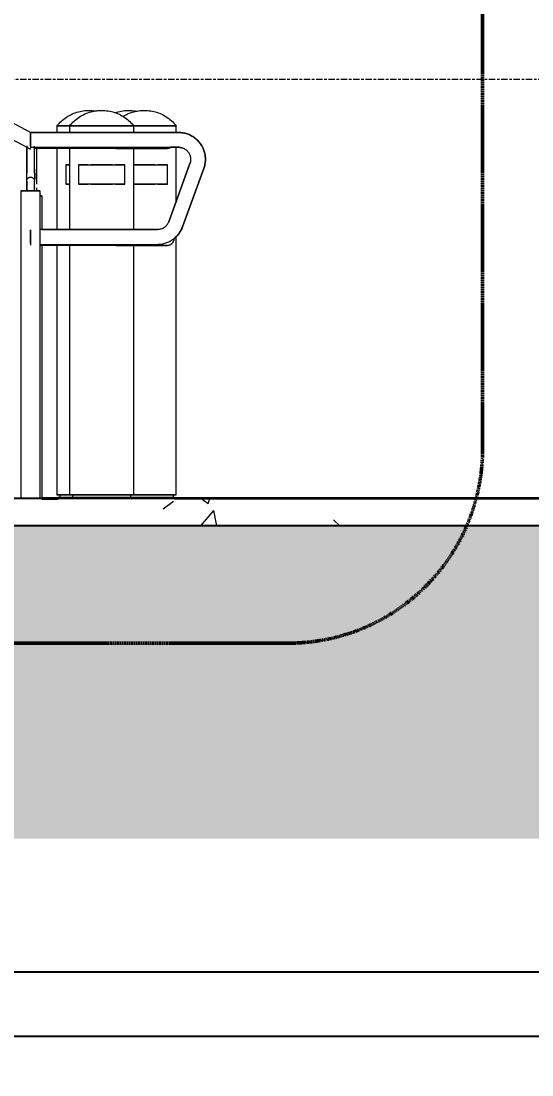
# Model space of a CAD drawing. Header units: millimetres. Extents: x 652554 to 1678317, y -308114 to 170803.
# Drawn here: x 680409 to 681724, y 99736 to 102450 of the extents above; entities that cross this region are included whole.
import ezdxf

# ---------------------------------------------------------------- set-up
doc = ezdxf.new("R2010")
doc.units = ezdxf.units.MM
doc.linetypes.add('Centre', pattern=[31.75, 6.35, -4.7625, 15.875, -4.7625])
doc.linetypes.add('DPA_Hidden 50', pattern=[3, 2, -1])
doc.layers.get('Defpoints').update_dxf_attribs({"color": 250})
doc.layers.add('000 - 0_HIDE_OBJ_FRAMING_DEF_SUB_1', color=251, linetype='Continuous')
doc.layers.add('DIM', color=1, linetype='Continuous')
for name, color, linetype, lineweight in [('A-ANNO-DIMS', 1, 'Continuous', 9), ('A-ANNO-SYMB', 3, 'Continuous', 9), ('A-DETL-GENF', 2, 'Continuous', 35), ('A-DETL-THIN', 1, 'Continuous', 25), ('A-FLOR-E', 2, 'Continuous', 35), ('A-FLOR-FNSH', 2, 'Continuous', 70), ('A-FLOR-HRAL', 1, 'Continuous', 25), ('A-FLOR-LEVL', 3, 'Continuous', 9), ('A-FLOR-PATT', 1, 'Continuous', 70), ('A-GENM', 1, 'Continuous', 9), ('E-LITE-EQPM', 2, 'Continuous', 35)]:
    doc.layers.add(name, color=color, linetype=linetype, lineweight=lineweight)
doc.styles.add('Arial_2', font='arial.ttf', dxfattribs={"height": 3})
doc.dimstyles.new('DPA-DIM-3_0_T-T_1', dxfattribs={"dimscale": 304.8, "dimtxt": 153.03891, "dimasz": 0.328084, "dimexe": 0.328084, "dimexo": 0.0625, "dimgap": 0.082021, "dimtad": 1, "dimdec": 0, "dimzin": 0, "dimdsep": 46, "dimtxsty": 'Arial_2', "dimblk1": 'OBLIQUE', "dimblk2": 'OBLIQUE', "dimsah": 1, "dimcen": 0.09, "dimdle": 0.328084, "dimadec": 8, "dimazin": 0, "dimtfac": 1, "dimtdec": 4, "dimtix": 1, "dimtmove": 1, "dimatfit": 3, "dimfxl": 0.656168, "dimfxlon": 1, "dimtvp": 1, "dimtolj": 1, "dimtzin": 0, "dimarcsym": 2})

# ---------------------------------------------------------------- blocks, each defined once
blk = doc.blocks.new('DPA_GM_Tactile Tile Line Base - Decision Tactile-11944840-2250-01 ENTRANCE 2 ELEVATION 3')
at = {"layer": '000 - 0_HIDE_OBJ_FRAMING_DEF_SUB_1'}
for p, q in [((634447.4, 101222), (634747.4, 101222)), ((634747.4, 101222), (634447.4, 101222)), ((634447.4, 101222), (634447.4, 101220)), ((634447.4, 101220), (634447.4, 101222)), ((634447.4, 101222), (634747.4, 101222)), ((634747.4, 101222), (634447.4, 101222)), ((634447.4, 101222), (634447.4, 101220)), ((634447.4, 101220), (634447.4, 101222)), ((634447.4, 101222), (634747.4, 101222)), ((634747.4, 101222), (634447.4, 101222)), ((634447.4, 101222), (634447.4, 101220)), ((634447.4, 101220), (634447.4, 101222)), ((634447.4, 101222), (634747.4, 101222)), ((634747.4, 101222), (634447.4, 101222)), ((634447.4, 101222), (634447.4, 101220)), ((634447.4, 101220), (634447.4, 101222)), ((634447.4, 101222), (634747.4, 101222)), ((634747.4, 101222), (634447.4, 101222)), ((634447.4, 101222), (634447.4, 101220)), ((634447.4, 101220), (634447.4, 101222)), ((634447.4, 101222), (634747.4, 101222)), ((634747.4, 101222), (634447.4, 101222)), ((634447.4, 101222), (634447.4, 101220)), ((634447.4, 101220), (634447.4, 101222)), ((634447.4, 101222), (634747.4, 101222)), ((634747.4, 101222), (634447.4, 101222)), ((634447.4, 101222), (634447.4, 101220)), ((634447.4, 101220), (634447.4, 101222)), ((634447.4, 101222), (634747.4, 101222)), ((634747.4, 101222), (634447.4, 101222)), ((634447.4, 101222), (634447.4, 101220)), ((634447.4, 101220), (634447.4, 101222)), ((634447.4, 101222), (634747.4, 101222)), ((634747.4, 101222), (634447.4, 101222)), ((634447.4, 101222), (634447.4, 101220)), ((634447.4, 101220), (634447.4, 101222)), ((634447.4, 101222), (634747.4, 101222)), ((634747.4, 101222), (634447.4, 101222)), ((634447.4, 101222), (634447.4, 101220)), ((634447.4, 101220), (634447.4, 101222)), ((634447.4, 101222), (634747.4, 101222)), ((634747.4, 101222), (634447.4, 101222)), ((634447.4, 101222), (634447.4, 101220)), ((634447.4, 101220), (634447.4, 101222)), ((634447.4, 101222), (634747.4, 101222)), ((634747.4, 101222), (634447.4, 101222)), ((634447.4, 101222), (634447.4, 101220)), ((634447.4, 101220), (634447.4, 101222)), ((634447.4, 101222), (634747.4, 101222)), ((634747.4, 101222), (634447.4, 101222)), ((634447.4, 101222), (634447.4, 101220)), ((634447.4, 101220), (634447.4, 101222)), ((634447.4, 101222), (634747.4, 101222)), ((634747.4, 101222), (634447.4, 101222)), ((634447.4, 101222), (634447.4, 101220)), ((634447.4, 101220), (634447.4, 101222)), ((634747.4, 101220), (634747.4, 101222)), ((634747.4, 101220), (634747.4, 101222)), ((634747.4, 101220), (634747.4, 101222)), ((634747.4, 101220), (634747.4, 101222)), ((634747.4, 101220), (634747.4, 101222)), ((634747.4, 101220), (634747.4, 101222)), ((634747.4, 101220), (634747.4, 101222)), ((634747.4, 101220), (634747.4, 101222)), ((634747.4, 101220), (634747.4, 101222)), ((634747.4, 101220), (634747.4, 101222)), ((634747.4, 101220), (634747.4, 101222)), ((634747.4, 101220), (634747.4, 101222)), ((634747.4, 101220), (634747.4, 101222)), ((634747.4, 101220), (634747.4, 101222)), ((634747.4, 101220), (634747.4, 101222)), ((634747.4, 101220), (634747.4, 101222)), ((634747.4, 101220), (634747.4, 101222)), ((634747.4, 101220), (634747.4, 101222)), ((634747.4, 101220), (634747.4, 101222)), ((634747.4, 101220), (634747.4, 101222)), ((634747.4, 101220), (634747.4, 101222)), ((634747.4, 101220), (634747.4, 101222)), ((634747.4, 101220), (634747.4, 101222)), ((634747.4, 101220), (634747.4, 101222)), ((634747.4, 101220), (634747.4, 101222)), ((634747.4, 101220), (634747.4, 101222)), ((634747.4, 101220), (634747.4, 101222)), ((634747.4, 101220), (634747.4, 101222))]:
    blk.add_line(p, q, dxfattribs=at)
blk = doc.blocks.new('Railing - RL8A_Baluster Post _Start_-17476213-2250-01 ENTRANCE 2 ELEVATION 3')
at = {"layer": 'A-FLOR-HRAL', "lineweight": 9}
for p, q in [((634377.4, 102162.9), (634758.4, 102162.9)), ((634367.4, 102059), (634367.4, 102125)), ((634758.4, 102124.9), (634737.8, 102124.9)), ((634732.9, 101933.3), (634787.5, 102083.3)), ((634823.2, 102070.3), (634768.6, 101920.3)), ((634367.4, 102012.9), (634367.4, 102037.9)), ((634372.6, 102012.9), (634353.2, 102012.9)), ((634353.2, 102012.9), (634372.6, 102012.9)), ((634372.4, 102012.9), (634368.7, 102012.9)), ((634368.7, 102012.9), (634372.4, 102012.9)), ((634387.4, 102021.6), (634387.4, 102020.2)), ((634392.2, 102012.9), (634401.5, 102012.9)), ((634401.5, 102012.9), (634392.2, 102012.9)), ((634406.5, 101912.9), (634703.8, 101912.9))]:
    blk.add_line(p, q, dxfattribs=at)
at = {"layer": 'A-FLOR-HRAL', "lineweight": 9, "flags": 128}
for points in [[(634758.4, 102162.9), (634761.1, 102162.8), (634763.9, 102162.7), (634766.6, 102162.4), (634769.4, 102162), (634772.1, 102161.5), (634774.8, 102160.9), (634777.4, 102160.2), (634780.1, 102159.4), (634782.7, 102158.5), (634785.2, 102157.5)], [(634785.9, 102157.2), (634787.8, 102156.3), (634790.2, 102155.1), (634792.7, 102153.8), (634795, 102152.4), (634797.3, 102150.9), (634799.6, 102149.2), (634801.8, 102147.6), (634803.9, 102145.8), (634805.9, 102143.9), (634807.9, 102142), (634809.8, 102140), (634811.6, 102137.9), (634813.3, 102135.7), (634814.9, 102133.5), (634816.4, 102131.2), (634817.9, 102128.8), (634819.2, 102126.4), (634820.5, 102124), (634821.6, 102121.5), (634822.7, 102118.9), (634823.6, 102116.3), (634824.5, 102113.7), (634825.2, 102111), (634825.8, 102108.3), (634826.4, 102105.6), (634826.8, 102102.9), (634827.1, 102100.2), (634827.3, 102097.4), (634827.4, 102094.6), (634827.3, 102091.9), (634827.2, 102089.1), (634827, 102086.4), (634826.6, 102083.6), (634826.1, 102080.9), (634825.6, 102078.2), (634824.9, 102075.6), (634824.1, 102072.9), (634823.2, 102070.3)], [(634762.1, 102124.7), (634760.8, 102124.8), (634759.6, 102124.9), (634758.4, 102124.9)], [(634787.5, 102083.3), (634787.9, 102084.5), (634788.3, 102085.7), (634788.6, 102086.9)], [(634367.4, 102047.8), (634367.4, 102048.5), (634367.4, 102049.2), (634367.4, 102049.9), (634367.4, 102050.7), (634367.4, 102051.4), (634367.4, 102052.2), (634367.4, 102052.9), (634367.4, 102053.7), (634367.4, 102054.5), (634367.4, 102055.3), (634367.4, 102056.1), (634367.4, 102056.9), (634367.4, 102057.7), (634367.4, 102057.9)], [(634367.4, 102040.5), (634367.4, 102041), (634367.4, 102041.4), (634367.4, 102041.9), (634367.4, 102042.4), (634367.4, 102042.9)], [(634768.6, 101920.3), (634767.6, 101917.7), (634766.5, 101915.2), (634765.3, 101912.7), (634764, 101910.3), (634762.6, 101907.9), (634761.1, 101905.6), (634759.6, 101903.3), (634757.9, 101901.1), (634756.1, 101899), (634754.3, 101896.9), (634752.4, 101894.9), (634750.4, 101893), (634748.3, 101891.2), (634746.2, 101889.5)]]:
    blk.add_lwpolyline(points, dxfattribs=at)
blk = doc.blocks.new('Railing - Railing-6854709-2250-01 ENTRANCE 2 ELEVATION 3')
blk.add_blockref('Railing - RL8A_Baluster Post _Start_-17476213-2250-01 ENTRANCE 2 ELEVATION 3', (0, 0))
blk = doc.blocks.new('Railing - RL8A_Baluster Post _Start_-V26-2250-01 ENTRANCE 2 ELEVATION 3')
at = {"layer": 'A-FLOR-HRAL', "lineweight": 9}
for p, q in [((634758.4, 102162.9), (634377.4, 102162.9)), ((634377.4, 102127.4), (634377.4, 102162.9)), ((634377.4, 102162.3), (634377.4, 102158.1)), ((634377.4, 102157.3), (634377.4, 102143.9)), ((634367.4, 102128.5), (634367.4, 102057.9)), ((634377.4, 102124.9), (634758.4, 102124.9)), ((634387.4, 102057.9), (634387.4, 102127.8)), ((634787.5, 102083.3), (634732.9, 101933.3)), ((634768.6, 101920.3), (634823.2, 102070.3)), ((634367.4, 102037.9), (634367.4, 102012.9)), ((634387.4, 102012.9), (634387.4, 102037.9)), ((634352.4, 102012.9), (634352.4, 101220)), ((634352.4, 102012.9), (634377.4, 102012.9)), ((634377.4, 102012.9), (634353.2, 102012.9)), ((634382.4, 102012.9), (634368.7, 102012.9)), ((634368.7, 102012.9), (634382.4, 102012.9)), ((634377.4, 102012.9), (634402.4, 102012.9)), ((634383.1, 102012.9), (634377.4, 102012.9)), ((634386, 102012.9), (634383.1, 102012.9)), ((634383.1, 102012.9), (634386, 102012.9)), ((634401.5, 102012.9), (634383.8, 102012.9)), ((634402.4, 101220), (634402.4, 102012.9)), ((634377.4, 101912.3), (634377.4, 101894.1)), ((634377.4, 101894.1), (634377.4, 101912.3)), ((634703.8, 101912.9), (634402.4, 101912.9)), ((634377.4, 101877.4), (634377.4, 101893.9)), ((634402.4, 101874.9), (634703.8, 101874.9))]:
    blk.add_line(p, q, dxfattribs=at)
at = {"layer": 'A-FLOR-HRAL', "lineweight": 9, "flags": 128}
for points in [[(634823.2, 102070.3), (634824.1, 102072.9), (634824.9, 102075.6), (634825.6, 102078.2), (634826.1, 102080.9), (634826.6, 102083.7), (634827, 102086.4), (634827.2, 102089.1), (634827.3, 102091.9), (634827.4, 102094.7), (634827.3, 102097.4), (634827.1, 102100.2), (634826.8, 102102.9), (634826.4, 102105.6), (634825.8, 102108.3), (634825.2, 102111), (634824.5, 102113.7), (634823.6, 102116.3), (634822.7, 102118.9), (634821.6, 102121.5), (634820.5, 102124), (634819.2, 102126.4), (634817.9, 102128.8), (634816.4, 102131.2), (634814.9, 102133.5), (634813.3, 102135.7), (634811.5, 102137.9), (634809.7, 102140), (634807.9, 102142), (634805.9, 102143.9), (634803.9, 102145.8), (634801.8, 102147.6), (634799.6, 102149.3), (634797.3, 102150.9), (634795, 102152.4), (634792.6, 102153.8), (634790.2, 102155.1), (634787.8, 102156.3), (634785.2, 102157.5), (634782.7, 102158.5), (634780.1, 102159.4), (634777.4, 102160.2), (634774.8, 102160.9), (634772.1, 102161.5), (634769.4, 102162), (634766.6, 102162.4), (634763.9, 102162.7), (634761.1, 102162.8), (634758.4, 102162.9)], [(634758.4, 102124.9), (634759.6, 102124.9), (634760.8, 102124.8), (634762.1, 102124.7), (634763.3, 102124.5), (634764.5, 102124.3), (634765.7, 102124), (634766.9, 102123.7), (634768.1, 102123.3), (634769.3, 102122.9), (634770.4, 102122.5), (634771.6, 102122), (634772.7, 102121.4), (634773.8, 102120.8), (634774.8, 102120.2), (634775.9, 102119.5), (634776.9, 102118.8), (634777.9, 102118), (634778.8, 102117.2), (634779.7, 102116.4), (634780.6, 102115.5), (634781.5, 102114.6), (634782.3, 102113.7), (634783, 102112.7), (634783.8, 102111.7), (634784.5, 102110.7), (634785.1, 102109.6), (634785.7, 102108.5), (634786.3, 102107.4), (634786.8, 102106.3), (634787.3, 102105.1), (634787.7, 102104), (634788.1, 102102.8), (634788.4, 102101.6), (634788.7, 102100.4), (634788.9, 102099.2), (634789.1, 102097.9), (634789.2, 102096.7), (634789.3, 102095.5), (634789.4, 102094.2), (634789.4, 102093), (634789.3, 102091.8), (634789.2, 102090.5), (634789, 102089.3), (634788.8, 102088.1), (634788.6, 102086.9), (634788.3, 102085.7), (634787.9, 102084.5), (634787.5, 102083.3)], [(634367.4, 102040.5), (634367.4, 102041), (634367.4, 102041.4), (634367.4, 102041.9), (634367.4, 102042.4), (634367.4, 102042.9), (634367.4, 102043.4), (634367.4, 102044), (634367.4, 102044.6), (634367.4, 102045.2), (634367.4, 102045.8), (634367.4, 102046.4), (634367.4, 102047.1), (634367.4, 102047.8), (634367.4, 102048.5), (634367.4, 102049.2), (634367.4, 102049.9), (634367.4, 102050.7), (634367.4, 102051.4), (634367.4, 102052.2), (634367.4, 102052.9), (634367.4, 102053.7), (634367.4, 102054.5), (634367.4, 102055.3), (634367.4, 102056.1), (634367.4, 102056.9), (634367.4, 102057.7), (634367.4, 102057.9)], [(634387.4, 102057.9), (634387.4, 102057.1), (634387.4, 102056.3), (634387.4, 102055.5), (634387.4, 102054.7), (634387.4, 102053.9), (634387.4, 102053.1), (634387.4, 102052.4), (634387.4, 102051.6), (634387.4, 102050.9), (634387.4, 102050.1), (634387.4, 102049.4), (634387.4, 102048.7), (634387.4, 102048), (634387.4, 102047.3), (634387.4, 102046.6), (634387.4, 102046), (634387.4, 102045.3), (634387.4, 102044.7), (634387.4, 102044.1), (634387.4, 102043.6), (634387.4, 102043), (634387.4, 102042.5), (634387.4, 102042), (634387.4, 102041.5), (634387.4, 102041.1), (634387.4, 102040.7)], [(634732.9, 101933.3), (634732.5, 101932.1), (634732, 101931), (634731.4, 101929.9), (634730.8, 101928.8), (634730.2, 101927.7), (634729.6, 101926.7), (634728.8, 101925.7), (634728.1, 101924.7), (634727.3, 101923.7), (634726.5, 101922.8), (634725.6, 101921.9), (634724.7, 101921), (634723.8, 101920.2), (634722.8, 101919.4), (634721.8, 101918.7), (634720.8, 101918), (634719.8, 101917.3), (634718.7, 101916.7), (634717.6, 101916.1), (634716.5, 101915.6), (634715.3, 101915.1), (634714.2, 101914.7), (634713, 101914.3), (634711.8, 101914), (634710.6, 101913.7), (634709.4, 101913.4), (634708.2, 101913.2), (634706.9, 101913.1), (634705.7, 101913), (634704.4, 101912.9), (634703.8, 101912.9)], [(634703.8, 101874.9), (634706.5, 101875), (634709.3, 101875.1), (634712, 101875.4), (634714.8, 101875.8), (634717.5, 101876.3), (634720.2, 101876.9), (634722.8, 101877.6), (634725.5, 101878.4), (634728.1, 101879.3), (634730.6, 101880.4), (634733.2, 101881.5), (634735.6, 101882.7), (634738.1, 101884), (634740.4, 101885.4), (634742.7, 101887), (634745, 101888.6), (634747.2, 101890.3), (634749.3, 101892), (634751.3, 101893.9), (634753.3, 101895.8), (634755.2, 101897.8), (634757, 101899.9), (634758.7, 101902.1), (634760.3, 101904.3), (634761.8, 101906.6), (634763.3, 101909), (634764.6, 101911.4), (634765.9, 101913.8), (634767, 101916.3), (634768.1, 101918.9), (634768.6, 101920.3)]]:
    blk.add_lwpolyline(points, dxfattribs=at)
at = {"layer": 'A-FLOR-HRAL', "lineweight": 9}
blk.add_open_spline([(634367.4, 102037.9), (634367.4, 102038.8), (634367.5, 102040.1), (634368.1, 102041.7), (634368.6, 102042.7), (634369.1, 102043.5), (634369.6, 102044.2), (634370.1, 102044.8), (634370.8, 102045.4), (634371.4, 102046), (634372.4, 102046.6), (634373.5, 102047.2), (634375.2, 102047.7), (634377.4, 102048), (634379.6, 102047.7), (634381.2, 102047.2), (634382.4, 102046.6), (634383.3, 102046), (634384, 102045.4), (634384.6, 102044.8), (634385.3, 102044), (634385.9, 102043.1), (634386.3, 102042.3), (634386.7, 102041.5), (634387.2, 102040.1), (634387.4, 102038.8), (634387.4, 102037.9)], degree=3, knots=[0, 0, 0, 0, 0.083333, 0.125, 0.166667, 0.1875, 0.208333, 0.25, 0.270833, 0.291667, 0.333333, 0.375, 0.416667, 0.5, 0.583333, 0.625, 0.666667, 0.708333, 0.729167, 0.75, 0.791667, 0.833333, 0.854167, 0.875, 0.916667, 1, 1, 1, 1], dxfattribs=at)
blk = doc.blocks.new('Railing - Railing-6854713-2250-01 ENTRANCE 2 ELEVATION 3')
at = {"layer": '000 - 0_HIDE_OBJ_FRAMING_DEF_SUB_1', "lineweight": 9, "flags": 128}
for points in [[(634377.4, 101894.2), (634377.4, 101896.9), (634377.4, 101902.1), (634377.4, 101906.6), (634377.4, 101910), (634377.4, 101912.2)], [(634377.4, 101912.2), (634377.4, 101910), (634377.4, 101906.6), (634377.4, 101902.1), (634377.4, 101896.9), (634377.4, 101891.3)], [(634377.4, 101891.3), (634377.4, 101885.8), (634377.4, 101880.6), (634377.4, 101876.1), (634377.4, 101872.7)]]:
    blk.add_lwpolyline(points, dxfattribs=at)
blk.add_blockref('Railing - RL8A_Baluster Post _Start_-V26-2250-01 ENTRANCE 2 ELEVATION 3', (0, 0))
blk = doc.blocks.new('Top Rail Type - Top Rail_Internal_-6854764-2250-01 ENTRANCE 2 ELEVATION 3')
at = {"layer": '000 - 0_HIDE_OBJ_FRAMING_DEF_SUB_1', "lineweight": 9}
for p, q in [((631977.4, 103450), (631742.4, 103450)), ((631742.4, 103431), (631742.4, 103450)), ((631742.4, 103449.4), (631742.4, 103431)), ((632437.4, 103203.3), (631977.4, 103450)), ((631742.4, 103414.5), (631742.4, 103431)), ((631742.4, 103412), (631967.8, 103412)), ((631967.8, 103412), (632419.4, 103169.8)), ((633677.4, 102538.3), (632437.4, 103203.3)), ((632419.4, 103169.8), (633659.4, 102504.8)), ((634377.4, 102162.9), (633677.4, 102538.3)), ((633659.4, 102504.8), (634377.4, 102119.8))]:
    blk.add_line(p, q, dxfattribs=at)
at = {"layer": '000 - 0_HIDE_OBJ_FRAMING_DEF_SUB_1', "lineweight": 9, "flags": 128}
for points in [[(634377.4, 102144), (634377.4, 102146.9), (634377.4, 102152.1), (634377.4, 102156.6), (634377.4, 102160), (634377.4, 102162.2)], [(634377.4, 102162.2), (634377.4, 102160), (634377.4, 102156.6), (634377.4, 102152.1), (634377.4, 102146.9), (634377.4, 102141.3)], [(634377.4, 102141.3), (634377.4, 102135.8), (634377.4, 102130.6), (634377.4, 102126.1), (634377.4, 102122.7)]]:
    blk.add_lwpolyline(points, dxfattribs=at)
at = {"layer": '000 - 0_HIDE_OBJ_FRAMING_DEF_SUB_1', "lineweight": 9}
for points, knots in [([(631977.4, 103450), (631977.4, 103450), (631977, 103448.7), (631976, 103444.6), (631975, 103440.6), (631973.9, 103436), (631973, 103432.7), (631972.6, 103431)], [0.5, 0.5, 0.5, 0.5, 0.6666667, 0.75, 0.8333333, 0.9166667, 1, 1, 1, 1]), ([(631972.6, 103431), (631972.2, 103429.3), (631971.3, 103426), (631970.2, 103421.4), (631969.2, 103417.4), (631968.2, 103413.3), (631967.8, 103412), (631967.8, 103412)], [0, 0, 0, 0, 0.0833333, 0.1666667, 0.25, 0.3333333, 0.5, 0.5, 0.5, 0.5])]:
    blk.add_open_spline(points, degree=3, knots=knots, dxfattribs=at)
for points in [[(631976, 103444.4), (631976.3, 103445.6), (631976.8, 103447.6), (631977.1, 103448.9), (631977.2, 103449.3)], [(631968, 103412.7), (631968.1, 103413.1), (631968.4, 103414.4), (631969.2, 103417.4), (631970.2, 103421.4), (631971.3, 103426), (631972.2, 103429.3), (631972.6, 103431)], [(631972.6, 103431), (631973, 103432.7), (631973.9, 103436), (631975, 103440.6), (631975.7, 103443.3), (631976, 103444.4)]]:
    blk.add_open_spline(points, degree=3, dxfattribs=at)
blk = doc.blocks.new('Railing - RL10_Baluster Post _Start_-14379352-2250-01 ENTRANCE 2 ELEVATION 3')
at = {"layer": 'A-FLOR-HRAL', "lineweight": 9}
for p, q in [((634542.4, 102122.2), (634387.3, 102122.2)), ((634392.4, 102124.9), (634392.4, 102068.2)), ((634392.4, 102122.3), (634392.4, 102068.2)), ((634597.4, 102122.2), (634542.4, 102122.2)), ((634387.5, 102020.2), (634387.5, 102020.2)), ((634392.4, 102020.2), (634392.4, 102012.9)), ((634402.8, 102000.2), (634406.7, 102000.2)), ((634406.7, 102000.2), (634402.8, 102000.2)), ((634406.7, 102000.2), (634406.7, 101912.8)), ((634542.4, 101872.2), (634402.4, 101872.2)), ((634406.7, 101872.3), (634406.7, 101220)), ((634597.4, 101872.2), (634542.4, 101872.2))]:
    blk.add_line(p, q, dxfattribs=at)
at = {"layer": 'A-FLOR-HRAL', "lineweight": 9, "flags": 128}
for points in [[(634597.4, 102122.2), (634602.6, 102122.2), (634607.8, 102122.2), (634613.1, 102122.2), (634618.2, 102122.2), (634623.4, 102122.2), (634628.5, 102122.2), (634633.6, 102122.2), (634638.6, 102122.2), (634643.5, 102122.2), (634648.4, 102122.2), (634653.2, 102122.2), (634657.9, 102122.2), (634662.5, 102122.2), (634667, 102122.2), (634671.3, 102122.2), (634675.6, 102122.2), (634679.7, 102122.2), (634683.8, 102122.2), (634687.6, 102122.2), (634691.3, 102122.2), (634694.9, 102122.2), (634698.3, 102122.2), (634701.6, 102122.2), (634704.7, 102122.2), (634707.6, 102122.2), (634710.3, 102122.2), (634712.9, 102122.2), (634715.3, 102122.2), (634717.5, 102122.2), (634719.5, 102122.2), (634721.3, 102122.2), (634722.9, 102122.2), (634724.3, 102122.2), (634725.5, 102122.2), (634726.5, 102122.2), (634727.3, 102122.2), (634727.8, 102122.2), (634728.2, 102122.2), (634728.4, 102122.2), (634728.4, 102122.2)], [(634728.4, 102122.2), (634728.3, 102122.2), (634728, 102122.2), (634727.4, 102122.2), (634726.7, 102122.2), (634725.8, 102122.2), (634724.6, 102122.2), (634723.3, 102122.2), (634721.7, 102122.2), (634720, 102122.2), (634718, 102122.2), (634715.9, 102122.2), (634713.6, 102122.2), (634711.1, 102122.2), (634708.4, 102122.2), (634705.5, 102122.2), (634702.4, 102122.2), (634699.2, 102122.2), (634695.9, 102122.2), (634692.3, 102122.2), (634688.6, 102122.2), (634684.8, 102122.2), (634680.8, 102122.2), (634676.7, 102122.2), (634672.5, 102122.2), (634668.2, 102122.2), (634663.7, 102122.2), (634659.1, 102122.2), (634654.4, 102122.2), (634649.7, 102122.2), (634644.8, 102122.2), (634639.9, 102122.2), (634634.9, 102122.2), (634629.9, 102122.2), (634624.8, 102122.2), (634619.6, 102122.2), (634614.5, 102122.2), (634609.2, 102122.2), (634604, 102122.2), (634598.8, 102122.2), (634597.4, 102122.2)], [(634728.4, 102122.2), (634729.1, 102122.2), (634729.9, 102122.3), (634730.6, 102122.4), (634731.4, 102122.5), (634732.1, 102122.6), (634732.9, 102122.8), (634733.6, 102123), (634734.3, 102123.2), (634735.1, 102123.4), (634735.8, 102123.7), (634736.5, 102124), (634737.1, 102124.4), (634737.8, 102124.7), (634738.2, 102125)], [(634392.4, 102068.2), (634392.4, 102066.7), (634392.4, 102065.2), (634392.4, 102063.7), (634392.4, 102062.2), (634392.4, 102060.7), (634392.4, 102059.2), (634392.4, 102057.7), (634392.4, 102056.3), (634392.4, 102054.8), (634392.4, 102053.4), (634392.4, 102052), (634392.4, 102050.7), (634392.4, 102049.3), (634392.4, 102048), (634392.4, 102046.8), (634392.4, 102045.5), (634392.4, 102044.3), (634392.4, 102043.2), (634392.4, 102042), (634392.4, 102041), (634392.4, 102039.9), (634392.4, 102038.9), (634392.4, 102038), (634392.4, 102037.1), (634392.4, 102036.2), (634392.4, 102035.5), (634392.4, 102034.7), (634392.4, 102034), (634392.4, 102033.4), (634392.4, 102032.8), (634392.4, 102032.3), (634392.4, 102031.8), (634392.4, 102031.4), (634392.4, 102031.1), (634392.4, 102030.8), (634392.4, 102030.5), (634392.4, 102030.4), (634392.4, 102030.3), (634392.4, 102030.2)], [(634392.4, 102059), (634392.4, 102060.3), (634392.4, 102061.8), (634392.4, 102063.3), (634392.4, 102064.8), (634392.4, 102066.3), (634392.4, 102067.8), (634392.4, 102068.2)], [(634392.4, 102044), (634392.4, 102045.2), (634392.4, 102046.4), (634392.4, 102047.7), (634392.4, 102049), (634392.4, 102050.3), (634392.4, 102051.7), (634392.4, 102053), (634392.4, 102054.5), (634392.4, 102055.9), (634392.4, 102057.3), (634392.4, 102058.8)], [(634728.4, 101872.2), (634729.1, 101872.2), (634729.9, 101872.3), (634730.6, 101872.4), (634731.4, 101872.5), (634732.1, 101872.6), (634732.9, 101872.8), (634733.6, 101873), (634734.3, 101873.2), (634735.1, 101873.4), (634735.8, 101873.7), (634736.5, 101874), (634737.1, 101874.4), (634737.8, 101874.7), (634738.5, 101875.1), (634739.1, 101875.5), (634739.7, 101876), (634740.3, 101876.4), (634740.9, 101876.9), (634741.5, 101877.4), (634742, 101878), (634742.5, 101878.5), (634743, 101879.1), (634743.5, 101879.7), (634743.9, 101880.3), (634744.4, 101881), (634744.8, 101881.6), (634745.1, 101882.3), (634745.5, 101882.9), (634745.8, 101883.6), (634746.1, 101884.3), (634746.3, 101885.1), (634746.6, 101885.8), (634746.8, 101886.5), (634747, 101887.2), (634747.1, 101888), (634747.2, 101888.7), (634747.3, 101889.5), (634747.3, 101890.3), (634747.4, 101891)], [(634597.4, 101872.2), (634602.6, 101872.2), (634607.8, 101872.2), (634613.1, 101872.2), (634618.2, 101872.2), (634623.4, 101872.2), (634628.5, 101872.2), (634633.6, 101872.2), (634638.6, 101872.2), (634643.5, 101872.2), (634648.4, 101872.2), (634653.2, 101872.2), (634657.9, 101872.2), (634662.5, 101872.2), (634667, 101872.2), (634671.3, 101872.2), (634675.6, 101872.2), (634679.7, 101872.2), (634683.8, 101872.2), (634687.6, 101872.2), (634691.3, 101872.2), (634694.9, 101872.2), (634698.3, 101872.2), (634701.6, 101872.2), (634704.7, 101872.2), (634707.6, 101872.2), (634710.3, 101872.2), (634712.9, 101872.2), (634715.3, 101872.2), (634717.5, 101872.2), (634719.5, 101872.2), (634721.3, 101872.2), (634722.9, 101872.2), (634724.3, 101872.2), (634725.5, 101872.2), (634726.5, 101872.2), (634727.3, 101872.2), (634727.8, 101872.2), (634728.2, 101872.2), (634728.4, 101872.2), (634728.4, 101872.2)], [(634728.4, 101872.2), (634728.3, 101872.2), (634728, 101872.2), (634727.4, 101872.2), (634726.7, 101872.2), (634725.8, 101872.2), (634724.6, 101872.2), (634723.3, 101872.2), (634721.7, 101872.2), (634720, 101872.2), (634718, 101872.2), (634715.9, 101872.2), (634713.6, 101872.2), (634711.1, 101872.2), (634708.4, 101872.2), (634705.5, 101872.2), (634702.4, 101872.2), (634699.2, 101872.2), (634695.9, 101872.2), (634692.3, 101872.2), (634688.6, 101872.2), (634684.8, 101872.2), (634680.8, 101872.2), (634676.7, 101872.2), (634672.5, 101872.2), (634668.2, 101872.2), (634663.7, 101872.2), (634659.1, 101872.2), (634654.4, 101872.2), (634649.7, 101872.2), (634644.8, 101872.2), (634639.9, 101872.2), (634634.9, 101872.2), (634629.9, 101872.2), (634624.8, 101872.2), (634619.6, 101872.2), (634614.5, 101872.2), (634609.2, 101872.2), (634604, 101872.2), (634598.8, 101872.2), (634597.4, 101872.2)]]:
    blk.add_lwpolyline(points, dxfattribs=at)
blk = doc.blocks.new('Railing - Railing-6856297-2250-01 ENTRANCE 2 ELEVATION 3')
blk.add_blockref('Railing - RL10_Baluster Post _Start_-14379352-2250-01 ENTRANCE 2 ELEVATION 3', (0, 0))
blk = doc.blocks.new('BOLLARD - BOLLARD-V94-2250-01 ENTRANCE 2 ELEVATION 3')
at = {"layer": 'A-GENM'}
for p, q in [((634445.3, 102180), (634445.3, 102162.9)), ((634610.3, 102180), (634445.3, 102180)), ((634445.3, 102180), (634610.3, 102180)), ((634445.3, 102122.2), (634445.3, 101912.9)), ((634469.5, 102080), (634468.1, 102080)), ((634468.1, 102080), (634477.4, 102080)), ((634468.1, 102080), (634468.1, 102030)), ((634477.4, 102080), (634469.5, 102080)), ((634477.4, 102030), (634468.1, 102030)), ((634468.1, 102030), (634469.5, 102030)), ((634469.5, 102030), (634477.4, 102030)), ((634445.3, 101872.2), (634445.3, 101230)), ((634610.3, 101230), (634445.3, 101230)), ((634445.3, 101230), (634610.3, 101230)), ((634452.8, 101230), (634452.8, 101222)), ((634452.8, 101230), (634602.8, 101230)), ((634602.8, 101230), (634452.8, 101230))]:
    blk.add_line(p, q, dxfattribs=at)
at = {"layer": 'A-GENM', "flags": 128}
for points in [[(634445.3, 102180), (634448, 102183.2), (634450.8, 102186.4), (634453.7, 102189.4), (634456.8, 102192.3), (634459.9, 102195.1), (634463.2, 102197.7), (634466.5, 102200.3), (634470, 102202.6), (634473.5, 102204.9), (634477.2, 102207), (634480.9, 102208.9), (634484.7, 102210.7), (634488.6, 102212.4), (634492.5, 102213.9), (634496.5, 102215.2), (634500.5, 102216.4), (634504.6, 102217.4), (634508.7, 102218.2), (634512.9, 102218.9), (634517, 102219.4), (634521.2, 102219.8), (634525.4, 102220), (634527.8, 102220)], [(634527.8, 102220), (634532, 102219.9), (634536.2, 102219.7), (634540.4, 102219.2), (634544.6, 102218.7), (634547.2, 102218.2)]]:
    blk.add_lwpolyline(points, dxfattribs=at)
blk = doc.blocks.new('BOLLARD - BOLLARD-V95-2250-01 ENTRANCE 2 ELEVATION 3')
at = {"layer": 'A-GENM'}
for p, q in [((634712.5, 102180), (634547.5, 102180)), ((634547.5, 102180), (634712.5, 102180)), ((634712.5, 101230), (634547.5, 101230)), ((634547.5, 101230), (634712.5, 101230)), ((634555, 101230), (634705, 101230)), ((634705, 101230), (634555, 101230))]:
    blk.add_line(p, q, dxfattribs=at)
at = {"layer": 'A-GENM', "flags": 128}
for points in [[(634594.7, 102213.9), (634598.7, 102215.2), (634602.7, 102216.4), (634606.8, 102217.4), (634610.9, 102218.2), (634615, 102218.9), (634619.2, 102219.4), (634623.4, 102219.8), (634627.6, 102220), (634630, 102220)], [(634630, 102220), (634634.2, 102219.9), (634638.4, 102219.7), (634642.6, 102219.2), (634646.7, 102218.7), (634650.9, 102217.9), (634652.4, 102217.6)]]:
    blk.add_lwpolyline(points, dxfattribs=at)
blk = doc.blocks.new('BOLLARD - BOLLARD-V96-2250-01 ENTRANCE 2 ELEVATION 3')
at = {"layer": 'A-GENM'}
for p, q in [((634638.4, 102180), (634587.5, 102180)), ((634587.5, 102180), (634638.4, 102180)), ((634752.5, 102180), (634639.4, 102180)), ((634639.4, 102180), (634752.5, 102180)), ((634752.5, 102162.9), (634752.5, 102180)), ((634752.5, 101987.1), (634752.5, 102124.9)), ((634752.5, 101230), (634752.5, 101895.3)), ((634752.5, 101230), (634587.5, 101230)), ((634587.5, 101230), (634752.5, 101230)), ((634595, 101230), (634745, 101230)), ((634745, 101230), (634595, 101230)), ((634745, 101222), (634745, 101230))]:
    blk.add_line(p, q, dxfattribs=at)
at = {"layer": 'A-GENM', "flags": 128}
for points in [[(634615.7, 102204.9), (634619.4, 102207), (634623.1, 102208.9), (634626.9, 102210.7), (634630.7, 102212.4), (634634.7, 102213.9), (634638.7, 102215.2), (634642.7, 102216.4), (634646.8, 102217.4), (634650.9, 102218.2), (634655, 102218.9), (634659.2, 102219.4), (634663.4, 102219.8), (634667.6, 102220), (634670, 102220)], [(634670, 102220), (634674.2, 102219.9), (634678.4, 102219.7), (634682.6, 102219.2), (634686.7, 102218.7), (634690.9, 102217.9), (634695, 102217), (634699, 102215.9), (634703.1, 102214.7), (634707, 102213.3), (634710.9, 102211.7), (634714.8, 102210), (634718.5, 102208.1), (634722.2, 102206.1), (634725.8, 102203.9), (634729.3, 102201.6), (634732.8, 102199.2), (634736.1, 102196.6), (634739.3, 102193.9), (634742.4, 102191.1), (634745.4, 102188.1), (634748.2, 102185.1), (634751, 102181.9), (634752.5, 102180)]]:
    blk.add_lwpolyline(points, dxfattribs=at)
blk = doc.blocks.new('BOLLARD - BOLLARD-V98-2250-01 ENTRANCE 2 ELEVATION 3')
at = {"layer": 'A-GENM'}
for p, q in [((634638.4, 102180), (634587.5, 102180)), ((634587.5, 102180), (634638.4, 102180)), ((634752.5, 102180), (634639.4, 102180)), ((634639.4, 102180), (634752.5, 102180)), ((634752.5, 102162.9), (634752.5, 102180)), ((634752.5, 101987.1), (634752.5, 102124.9)), ((634698.3, 102080), (634642.6, 102080)), ((634643.7, 102080), (634729.8, 102080)), ((634728.3, 102080), (634704.8, 102080)), ((634729.8, 102080), (634728.3, 102080)), ((634729.8, 102030), (634729.8, 102080)), ((634642.6, 102030), (634698.3, 102030)), ((634729.8, 102030), (634643.7, 102030)), ((634704.8, 102030), (634728.3, 102030)), ((634728.3, 102030), (634729.8, 102030)), ((634752.5, 101230), (634752.5, 101895.3)), ((634752.5, 101230), (634587.5, 101230)), ((634587.5, 101230), (634752.5, 101230)), ((634595, 101230), (634745, 101230)), ((634745, 101230), (634595, 101230)), ((634745, 101222), (634745, 101230))]:
    blk.add_line(p, q, dxfattribs=at)
at = {"layer": 'A-GENM', "flags": 128}
for points in [[(634615.7, 102204.9), (634619.4, 102207), (634623.1, 102208.9), (634626.9, 102210.7), (634630.7, 102212.4), (634634.7, 102213.9), (634638.7, 102215.2), (634642.7, 102216.4), (634646.8, 102217.4), (634650.9, 102218.2), (634655, 102218.9), (634659.2, 102219.4), (634663.4, 102219.8), (634667.6, 102220), (634670, 102220)], [(634670, 102220), (634674.2, 102219.9), (634678.4, 102219.7), (634682.6, 102219.2), (634686.7, 102218.7), (634690.9, 102217.9), (634695, 102217), (634699, 102215.9), (634703.1, 102214.7), (634707, 102213.3), (634710.9, 102211.7), (634714.8, 102210), (634718.5, 102208.1), (634722.2, 102206.1), (634725.8, 102203.9), (634729.3, 102201.6), (634732.8, 102199.2), (634736.1, 102196.6), (634739.3, 102193.9), (634742.4, 102191.1), (634745.4, 102188.1), (634748.2, 102185.1), (634751, 102181.9), (634752.5, 102180)]]:
    blk.add_lwpolyline(points, dxfattribs=at)
blk = doc.blocks.new('BOLLARD - BOLLARD-V99-2250-01 ENTRANCE 2 ELEVATION 3')
at = {"layer": 'A-GENM'}
for p, q in [((634477.8, 102180), (634477.8, 102162.9)), ((634642.8, 102180), (634477.8, 102180)), ((634477.8, 102180), (634528.7, 102180)), ((634529.5, 102180), (634642.8, 102180)), ((634642.8, 102162.9), (634642.8, 102180)), ((634477.8, 102122.2), (634477.8, 101912.9)), ((634642.8, 101912.9), (634642.8, 102122.3)), ((634502, 102080), (634500.6, 102080)), ((634500.6, 102080), (634620.1, 102080)), ((634500.6, 102080), (634500.6, 102030)), ((634525.5, 102080), (634502, 102080)), ((634588.6, 102080), (634532.1, 102080)), ((634618.7, 102080), (634595.1, 102080)), ((634620.1, 102080), (634618.7, 102080)), ((634620.1, 102030), (634620.1, 102080)), ((634620.1, 102030), (634500.6, 102030)), ((634500.6, 102030), (634502, 102030)), ((634502, 102030), (634525.5, 102030)), ((634532.1, 102030), (634588.6, 102030)), ((634595.1, 102030), (634618.7, 102030)), ((634618.7, 102030), (634620.1, 102030)), ((634477.8, 101872.2), (634477.8, 101230)), ((634642.8, 101230), (634642.8, 101872.3)), ((634642.8, 101230), (634477.8, 101230)), ((634477.8, 101230), (634528.7, 101230)), ((634485.3, 101230), (634485.3, 101222)), ((634485.3, 101230), (634635.3, 101230)), ((634635.3, 101230), (634485.3, 101230)), ((634529.5, 101230), (634642.8, 101230)), ((634635.3, 101222), (634635.3, 101230))]:
    blk.add_line(p, q, dxfattribs=at)
at = {"layer": 'A-GENM', "flags": 128}
for points in [[(634477.8, 102180), (634480.5, 102183.2), (634483.3, 102186.4), (634486.2, 102189.4), (634489.2, 102192.3), (634492.4, 102195.1), (634495.7, 102197.7), (634499, 102200.3), (634502.5, 102202.6), (634506, 102204.9), (634509.7, 102207), (634513.4, 102208.9), (634517.2, 102210.7), (634521.1, 102212.4), (634525, 102213.9), (634529, 102215.2), (634533, 102216.4), (634537.1, 102217.4), (634541.2, 102218.2), (634545.4, 102218.9), (634549.5, 102219.4), (634553.7, 102219.8), (634557.9, 102220), (634560.3, 102220)], [(634560.3, 102220), (634564.5, 102219.9), (634568.7, 102219.7), (634572.9, 102219.2), (634577.1, 102218.7), (634581.2, 102217.9), (634585.3, 102217), (634589.4, 102215.9), (634593.4, 102214.7), (634597.3, 102213.3), (634601.2, 102211.7), (634605.1, 102210), (634608.8, 102208.1), (634612.5, 102206.1), (634616.1, 102203.9), (634619.6, 102201.6), (634623.1, 102199.2), (634626.4, 102196.6), (634629.6, 102193.9), (634632.7, 102191.1), (634635.7, 102188.1), (634638.6, 102185.1), (634641.3, 102181.9), (634642.8, 102180)]]:
    blk.add_lwpolyline(points, dxfattribs=at)
blk = doc.blocks.new('ACM_L14 - LED Street Light Luminaire with Wide Light - PRA4-CB-8-V102-2250-01 ENTRANCE 2 ELEVATION 3')
at = {"layer": 'E-LITE-EQPM'}
for p, q in [((634447.4, 101220), (634406.7, 101220)), ((634406.7, 101220), (634447.4, 101220))]:
    blk.add_line(p, q, dxfattribs=at)
blk = doc.blocks.new('_Oblique')
at = {"color": 0, "linetype": 'ByBlock', "lineweight": -2}
blk.add_line((-0.5, -0.5), (0.5, 0.5), dxfattribs=at)
blk = doc.blocks.new('*D5429')
at = {"layer": 'A-ANNO-DIMS', "color": 0, "lineweight": -2, "transparency": 16777216}
for p, q in [((680186.6, 100216.5), (680186.6, 99735.6)), ((684861.5, 100216.5), (684861.5, 99735.6)), ((680086.6, 99835.6), (684961.5, 99835.6))]:
    blk.add_line(p, q, dxfattribs=at)
at = {"layer": 'Defpoints', "color": 0, "transparency": 16777216}
for p in [(680186.6, 100235.6), (684861.5, 100235.6), (684861.5, 99835.6)]:
    blk.add_point(p, dxfattribs=at)
at = {"layer": 'A-ANNO-DIMS', "color": 0, "lineweight": -2, "transparency": 16777216, "xscale": 100, "yscale": 100, "zscale": 100, "rotation": 180}
blk.add_blockref('_Oblique', (680186.6, 99835.6), dxfattribs=at)
at = {"layer": 'A-ANNO-DIMS', "color": 0, "lineweight": -2, "transparency": 16777216, "xscale": 100, "yscale": 100, "zscale": 100}
blk.add_blockref('_Oblique', (684861.5, 99835.6), dxfattribs=at)
at = {"layer": 'A-ANNO-DIMS', "color": 0, "transparency": 16777216, "insert": (682524, 99937.1), "char_height": 150, "width": 1107.531, "attachment_point": 5, "style": 'Arial_2'}
blk.add_mtext('\\A1;4675', dxfattribs=at)

msp = doc.modelspace()

# ---------------------------------------------------------------- hatches: boundary and pattern name
at = {"layer": 'A-DETL-GENF', "lineweight": 9}
h = msp.add_hatch(dxfattribs=at)
h.set_pattern_fill('FP_7', color=9, style=0, pattern_type=2)
h.set_pattern_definition([(45, (676567.2, 5e-05), (0, 449.0128), [317.5, -317.5]), (45, (676483, 84.2), (0, 449.0128), [317.5, -317.5]), (45, (676398.82, 168.38), (0, 449.0128), [317.5, -317.5]), (135, (676398.82, 224.5), (-449.0128, 3e-14), [317.5, -317.5]), (135, (676483, 308.7), (-449.0128, 3e-14), [317.5, -317.5]), (135, (676567.2, 392.9), (-449.0128, 3e-14), [317.5, -317.5])])
h.paths.add_polyline_path([(686298.9314, 100343.9086), (695674.0481, 100343.9086), (695674.0481, 101150), (658173.5814, 101150), (658173.5814, 100343.9086), (685127.0418, 100343.9086)])
at = {"layer": 'A-FLOR-PATT', "lineweight": 9}
h = msp.add_hatch(dxfattribs=at)
h.set_pattern_fill('FP_1', color=256, style=0, pattern_type=2)
h.set_pattern_definition([(50, (676567.2, 5e-05), (728.7365, -63.7558), [76.2, -838.2]), (355, (676567.2, 5e-05), (-140.9716, 764.2276), [60.96, -670.56]), (100.451, (676627.9, -5.3), (587.77, 700.4668), [64.76, -712.36]), (46.184, (676567.2, 203.2), (1084.316, -168.171), [114.3, -1257.3]), (96.636, (676657.6, 189.2), (949.61, 989.71), [97.14, -1068.54]), (351.184, (676567.2, 203.2), (949.62, 989.701), [91.44, -1005.84]), (21, (676668.8, 152.4), (606.458, -409.0606), [76.2, -838.2]), (326, (676668.8, 152.4), (247.2083, 736.753), [60.96, -670.56]), (71.451, (676719.3, 118.3), (853.6683, 327.6855), [64.76, -712.36]), (37.5, (676567.2, 5e-05), (12.3547, 338.2201), [33.528, -628.904, 33.528, -647.192, -673.1]), (37.5, (676567.2, 5e-05), (12.3547, 338.2201), [-1343.152, 33.528, -639.572]), (7.5, (676567.2, 5e-05), (267.2789, 400.7221), [33.528, -354.584, 33.528, -613.664, -256.54]), (7.5, (676567.2, 5e-05), (267.2789, 400.7221), [-1035.304, 33.528, -223.012]), (327.5, (676340.62, 5e-05), (542.3633, -22.91534), [33.528, -220.472, 33.528, -758.952, -1051.56]), (327.5, (676340.62, 5e-05), (542.3633, -22.91534), [-1046.48, 33.528, -1018.032]), (317.5, (676239.02, 5e-05), (592.517, 101.707), [33.528, -296.672, 33.528, -492.76, -746.76]), (317.5, (676239.02, 5e-05), (592.517, 101.707), [-856.488, 33.528, -713.232])])
h.paths.add_polyline_path([(685049.5275, 101150), (685049.5275, 101220), (677573.7775, 101220), (677573.7775, 101150), (684980.5556, 101150)])

# ---------------------------------------------------------------- linework, layer by layer
at = {"layer": 'A-ANNO-SYMB', "linetype": 'DPA_Hidden 50', "lineweight": 50}
for p, q in [((681597.0862, 101347.6913), (681597.0862, 103633.8695)), ((676909.3272, 100847.6913), (681097.0862, 100847.6913))]:
    msp.add_line(p, q, dxfattribs=at)
msp.add_arc((681097.0862, 101347.6913), 500, 270, 0, dxfattribs=at)
at = {"layer": 'A-DETL-THIN'}
msp.add_line((695674.0481, 101150), (658173.5814, 101150), dxfattribs=at)
at = {"layer": 'A-FLOR-E'}
for p, q in [((680504.3724, 101220), (680463.1251, 101220)), ((683486.9876, 101220), (680804.4611, 101220))]:
    msp.add_line(p, q, dxfattribs=at)
at = {"layer": 'A-FLOR-FNSH', "color": 7, "lineweight": 25}
msp.add_line((685049.5275, 101220), (677573.7775, 101220), dxfattribs=at)
at = {"layer": 'A-FLOR-LEVL', "linetype": 'Centre'}
for p, q in [((658171, 102300), (698400.5346, 102300)), ((658171, 101220), (699473.7038, 101220)), ((658171, 101150), (698203.7038, 101150))]:
    msp.add_line(p, q, dxfattribs=at)
at = {"layer": 'DIM', "color": 6}
msp.add_line((697768, 100000), (652554, 100000), dxfattribs=at)

# ---------------------------------------------------------------- block references
at = {"layer": 'A-FLOR-HRAL', "lineweight": 9}
for name in ['Railing - Railing-6854713-2250-01 ENTRANCE 2 ELEVATION 3', 'Railing - Railing-6856297-2250-01 ENTRANCE 2 ELEVATION 3', 'Top Rail Type - Top Rail_Internal_-6854764-2250-01 ENTRANCE 2 ELEVATION 3', 'Railing - Railing-6854709-2250-01 ENTRANCE 2 ELEVATION 3']:
    msp.add_blockref(name, (46056.406, 0), dxfattribs=at)
at = {"layer": 'A-GENM'}
for name in ['BOLLARD - BOLLARD-V94-2250-01 ENTRANCE 2 ELEVATION 3', 'BOLLARD - BOLLARD-V99-2250-01 ENTRANCE 2 ELEVATION 3', 'BOLLARD - BOLLARD-V95-2250-01 ENTRANCE 2 ELEVATION 3', 'BOLLARD - BOLLARD-V96-2250-01 ENTRANCE 2 ELEVATION 3', 'BOLLARD - BOLLARD-V98-2250-01 ENTRANCE 2 ELEVATION 3', 'DPA_GM_Tactile Tile Line Base - Decision Tactile-11944840-2250-01 ENTRANCE 2 ELEVATION 3']:
    msp.add_blockref(name, (46056.406, 0), dxfattribs=at)
at = {"layer": 'E-LITE-EQPM'}
msp.add_blockref('ACM_L14 - LED Street Light Luminaire with Wide Light - PRA4-CB-8-V102-2250-01 ENTRANCE 2 ELEVATION 3', (46056.406, 0), dxfattribs=at)

# ---------------------------------------------------------------- dimensions: what is measured, and where the dimension line sits
at = {"layer": 'A-ANNO-DIMS'}
dim = msp.add_linear_dim(base=(684861.5174, 99835.5519), p1=(680186.5565, 100235.5519), p2=(684861.5174, 100235.5519), dimstyle='DPA-DIM-3_0_T-T_1', override={"dimpost": '<>', "dimfxl": 4674.960938}, dxfattribs=at)
dim.commit()
dim.dimension.update_dxf_attribs({"geometry": '*D5429', "text_midpoint": (682524.0369, 99937.1378)})

doc.saveas('drawing.dxf')
